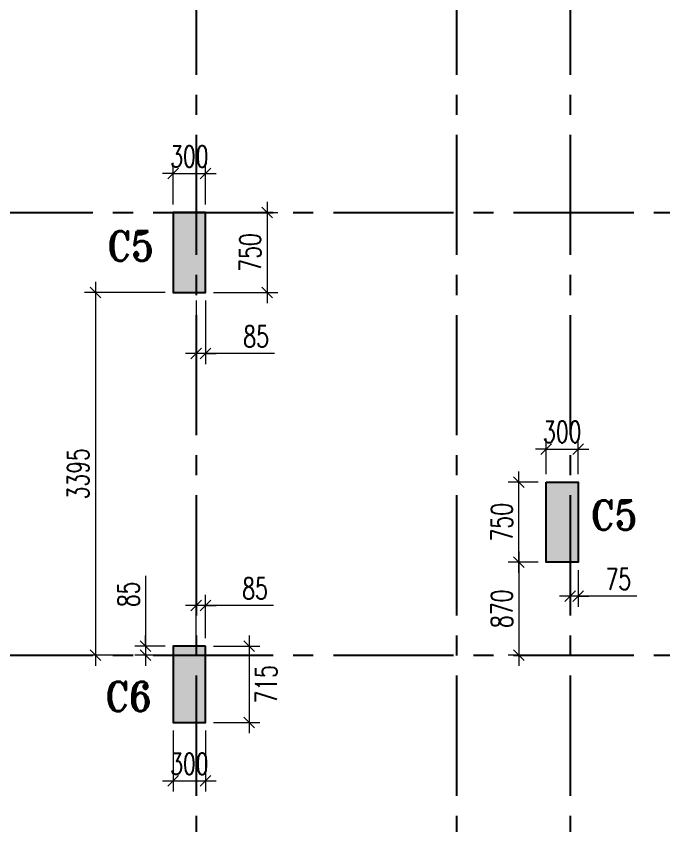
# Model space of a CAD drawing. Header units: millimetres. Extents: x 1123469 to 1752051, y -126924 to 196924.
# Drawn here: x 1372726 to 1378785, y -34446 to -26813 of the extents above; entities that cross this region are included whole.
import ezdxf

# ---------------------------------------------------------------- set-up
doc = ezdxf.new("R2010")
doc.units = ezdxf.units.MM
doc.header["$LTSCALE"] = 500
doc.header["$MEASUREMENT"] = 0
doc.header["$PDMODE"] = 34
for name, pattern in [('CONTINOUS', [0]), ('DASHDOT', [1, 0.5, -0.25, 0, -0.25]), ('Site$0$CENTER2', [1.125, 0.75, -0.125, 0.125, -0.125])]:
    doc.linetypes.add(name, pattern=pattern)
doc.layers.get('Defpoints').update_dxf_attribs({"lineweight": 0})
for name, color, linetype, lineweight in [('COL. NO.', 1, 'DASHDOT', 15), ('CUT OUT', 1, 'Continuous', 13), ('dim-M', 1, 'Continuous', 15), ('TOWER COL HATCH', 253, 'Continuous', 20)]:
    doc.layers.add(name, color=color, linetype=linetype, lineweight=lineweight)
for name, color, linetype in [('GLASS', 5, 'Continuous'), ('GRID', 7, 'Continuous'), ('TOWER AREA COLUMN.', 6, 'Continuous')]:
    doc.layers.add(name, color=color, linetype=linetype)
doc.styles.add('2MM', font='romans.shx', dxfattribs={"width": 0.7})
doc.styles.add('ROMANT', font='romant__.ttf', dxfattribs={"width": 0.9, "height": 600})
doc.dimstyles.new('RAJESH', dxfattribs={"dimtxt": 200, "dimasz": 180, "dimexe": 100, "dimexo": 250, "dimgap": 50, "dimtad": 2, "dimdec": 0, "dimzin": 1, "dimdsep": 46, "dimtxsty": '2MM', "dimblk": 'OBLIQUE', "dimcen": 0, "dimdle": 100, "dimclrd": 1, "dimclre": 1, "dimclrt": 3, "dimadec": 0, "dimazin": 0, "dimtfac": 1, "dimtdec": 0, "dimtix": 1, "dimtmove": 2, "dimatfit": 3, "dimfxl": 1, "dimtolj": 1, "dimlwd": -1, "dimarcsym": 0})

# ---------------------------------------------------------------- blocks, each defined once
blk = doc.blocks.new('EEE')
at = {"layer": 'GRID', "color": 16, "linetype": 'Site$0$CENTER2', "ltscale": 3}
for points in [[(1374410.6, 258923.2), (1374410.6, 223711.9)], [(1376845.6, 258923.2), (1376845.6, 223711.9)], [(1377910.6, 258923.2), (1377910.6, 223711.9)], [(1363880.9, 229508.8), (1442964.5, 229508.8)], [(1363880.9, 225363.8), (1442964.5, 225363.8)]]:
    blk.add_lwpolyline(points, dxfattribs=at)
blk = doc.blocks.new('3tgra')
at = {"layer": 'TOWER COL HATCH'}
h = blk.add_hatch(color=253, dxfattribs=at)
h.dxf.hatch_style = 1
h.paths.add_polyline_path([(1374495.6, 68966.8), (1374195.6, 68966.8), (1374195.6, 68216.8), (1374495.6, 68216.8)])
h = blk.add_hatch(color=253, dxfattribs=at)
h.dxf.hatch_style = 1
h.paths.add_polyline_path([(1377685.6, 66441.8), (1377985.6, 66441.8), (1377985.6, 65691.8), (1377685.6, 65691.8)])
h = blk.add_hatch(color=253, dxfattribs=at)
h.dxf.hatch_style = 1
h.paths.add_polyline_path([(1374495.6, 64906.8), (1374195.6, 64906.8), (1374195.6, 64191.8), (1374495.6, 64191.8)])
at = {"layer": 'TOWER AREA COLUMN.', "color": 4}
for points in [[(1374495.6, 68966.8), (1374195.6, 68966.8), (1374195.6, 68216.8), (1374495.6, 68216.8)], [(1377685.6, 66441.8), (1377985.6, 66441.8), (1377985.6, 65691.8), (1377685.6, 65691.8)], [(1374495.6, 64906.8), (1374195.6, 64906.8), (1374195.6, 64191.8), (1374495.6, 64191.8)]]:
    blk.add_lwpolyline(points, close=True, dxfattribs=at)
blk = doc.blocks.new('_Oblique')
at = {"color": 0, "linetype": 'ByBlock', "lineweight": -2}
blk.add_line((-0.5, -0.5), (0.5, 0.5), dxfattribs=at)
blk = doc.blocks.new('*D1803')
at = {"layer": 'Defpoints', "color": 0, "ltscale": 100, "transparency": 16777216}
for p in [(1374495.6, 69331.1), (1374195.6, 68966.8), (1374495.6, 68966.8)]:
    blk.add_point(p, dxfattribs=at)
at = {"layer": 'dim-M', "color": 1, "lineweight": -2, "ltscale": 100, "transparency": 16777216}
for p, q in [((1374195.6, 69041.8), (1374195.6, 69431.1)), ((1374495.6, 69041.8), (1374495.6, 69431.1))]:
    blk.add_line(p, q, dxfattribs=at)
at = {"layer": 'dim-M', "color": 1, "ltscale": 100, "transparency": 16777216}
for p, q in [((1374195.6, 69331.1), (1374095.6, 69331.1)), ((1374195.6, 69331.1), (1374495.6, 69331.1)), ((1374495.6, 69331.1), (1374595.6, 69331.1))]:
    blk.add_line(p, q, dxfattribs=at)
at = {"layer": 'dim-M', "color": 1, "ltscale": 100, "transparency": 16777216, "xscale": 100, "yscale": 100, "zscale": 100}
blk.add_blockref('_Oblique', (1374195.6, 69331.1), dxfattribs=at)
at = {"layer": 'dim-M', "color": 1, "ltscale": 100, "transparency": 16777216, "xscale": 100, "yscale": 100, "zscale": 100, "rotation": 180}
blk.add_blockref('_Oblique', (1374495.6, 69331.1), dxfattribs=at)
at = {"layer": 'dim-M', "color": 3, "ltscale": 100, "transparency": 16777216, "insert": (1374345.6, 69491.1), "char_height": 200, "attachment_point": 5, "style": '2MM'}
blk.add_mtext('\\A1;300', dxfattribs=at)
blk = doc.blocks.new('*D1804')
at = {"layer": 'Defpoints', "color": 0, "ltscale": 100, "transparency": 16777216}
for p in [(1374495.6, 68966.8), (1374495.6, 68216.8), (1375073.9, 68216.8)]:
    blk.add_point(p, dxfattribs=at)
at = {"layer": 'dim-M', "color": 1, "ltscale": 100, "transparency": 16777216}
blk.add_line((1375073.9, 69066.8), (1375073.9, 68116.8), dxfattribs=at)
at = {"layer": 'dim-M', "color": 1, "lineweight": -2, "ltscale": 100, "transparency": 16777216}
for p, q in [((1374570.6, 68966.8), (1375173.9, 68966.8)), ((1374570.6, 68216.8), (1375173.9, 68216.8))]:
    blk.add_line(p, q, dxfattribs=at)
at = {"layer": 'dim-M', "color": 1, "ltscale": 100, "transparency": 16777216, "xscale": 100, "yscale": 100, "zscale": 100}
for p, rotation in [((1375073.9, 68966.8), 90), ((1375073.9, 68216.8), 270)]:
    blk.add_blockref('_Oblique', p, dxfattribs=dict(at, rotation=rotation))
at = {"layer": 'dim-M', "color": 3, "ltscale": 100, "transparency": 16777216, "insert": (1374913.9, 68591.8), "char_height": 200, "attachment_point": 5, "rotation": 90, "style": '2MM'}
blk.add_mtext('\\A1;750', dxfattribs=at)
blk = doc.blocks.new('*D1805')
at = {"layer": 'Defpoints', "color": 0, "ltscale": 100, "transparency": 16777216}
for p in [(1374195.6, 68216.8), (1373465.8, 64821.8), (1373720.1, 64821.8)]:
    blk.add_point(p, dxfattribs=at)
at = {"layer": 'dim-M', "color": 1, "ltscale": 100, "transparency": 16777216}
blk.add_line((1373465.8, 68316.8), (1373465.8, 64721.8), dxfattribs=at)
at = {"layer": 'dim-M', "color": 1, "lineweight": -2, "ltscale": 100, "transparency": 16777216}
for p, q in [((1374120.6, 68216.8), (1373365.8, 68216.8)), ((1373645.1, 64821.8), (1373365.8, 64821.8))]:
    blk.add_line(p, q, dxfattribs=at)
at = {"layer": 'dim-M', "color": 1, "ltscale": 100, "transparency": 16777216, "xscale": 100, "yscale": 100, "zscale": 100}
for p, rotation in [((1373465.8, 68216.8), 90), ((1373465.8, 64821.8), 270)]:
    blk.add_blockref('_Oblique', p, dxfattribs=dict(at, rotation=rotation))
at = {"layer": 'dim-M', "color": 3, "ltscale": 100, "transparency": 16777216, "insert": (1373305.8, 66519.3), "char_height": 200, "attachment_point": 5, "rotation": 90, "style": '2MM'}
blk.add_mtext('\\A1;3395', dxfattribs=at)
blk = doc.blocks.new('*D1806')
at = {"layer": 'Defpoints', "color": 0, "ltscale": 100, "transparency": 16777216}
for p in [(1374410.6, 68216.8), (1374495.6, 68216.8), (1374410.6, 67646.3)]:
    blk.add_point(p, dxfattribs=at)
at = {"layer": 'dim-M', "color": 1, "lineweight": -2, "ltscale": 100, "transparency": 16777216}
for p, q in [((1374410.6, 68141.8), (1374410.6, 67546.3)), ((1374495.6, 68141.8), (1374495.6, 67546.3))]:
    blk.add_line(p, q, dxfattribs=at)
at = {"layer": 'dim-M', "color": 1, "ltscale": 100, "transparency": 16777216}
for p, q in [((1374410.6, 67646.3), (1374310.6, 67646.3)), ((1374495.6, 67646.3), (1374410.6, 67646.3)), ((1374495.6, 67646.3), (1374410.6, 67646.3)), ((1374495.6, 67646.3), (1374595.6, 67646.3)), ((1375143.8, 67646.3), (1374495.6, 67646.3))]:
    blk.add_line(p, q, dxfattribs=at)
at = {"layer": 'dim-M', "color": 1, "ltscale": 100, "transparency": 16777216, "xscale": 100, "yscale": 100, "zscale": 100}
blk.add_blockref('_Oblique', (1374410.6, 67646.3), dxfattribs=at)
at = {"layer": 'dim-M', "color": 1, "ltscale": 100, "transparency": 16777216, "xscale": 100, "yscale": 100, "zscale": 100, "rotation": 180}
blk.add_blockref('_Oblique', (1374495.6, 67646.3), dxfattribs=at)
at = {"layer": 'dim-M', "color": 3, "ltscale": 100, "transparency": 16777216, "insert": (1374970.5, 67806.3), "char_height": 200, "attachment_point": 5, "style": '2MM'}
blk.add_mtext('\\A1;85', dxfattribs=at)
blk = doc.blocks.new('*D1817')
at = {"layer": 'Defpoints', "color": 0, "ltscale": 100, "transparency": 16777216}
for p in [(1374195.6, 64191.8), (1374495.6, 64191.8), (1374495.6, 63645.9)]:
    blk.add_point(p, dxfattribs=at)
at = {"layer": 'dim-M', "color": 1, "lineweight": -2, "ltscale": 100, "transparency": 16777216}
for p, q in [((1374195.6, 64116.8), (1374195.6, 63545.9)), ((1374495.6, 64116.8), (1374495.6, 63545.9))]:
    blk.add_line(p, q, dxfattribs=at)
at = {"layer": 'dim-M', "color": 1, "ltscale": 100, "transparency": 16777216}
blk.add_line((1374095.6, 63645.9), (1374595.6, 63645.9), dxfattribs=at)
at = {"layer": 'dim-M', "color": 1, "ltscale": 100, "transparency": 16777216, "xscale": 100, "yscale": 100, "zscale": 100, "rotation": 180}
blk.add_blockref('_Oblique', (1374195.6, 63645.9), dxfattribs=at)
at = {"layer": 'dim-M', "color": 1, "ltscale": 100, "transparency": 16777216, "xscale": 100, "yscale": 100, "zscale": 100}
blk.add_blockref('_Oblique', (1374495.6, 63645.9), dxfattribs=at)
at = {"layer": 'dim-M', "color": 3, "ltscale": 100, "transparency": 16777216, "insert": (1374345.6, 63805.9), "char_height": 200, "attachment_point": 5, "style": '2MM'}
blk.add_mtext('\\A1;300', dxfattribs=at)
blk = doc.blocks.new('*D1818')
at = {"layer": 'Defpoints', "color": 0, "ltscale": 100, "transparency": 16777216}
for p in [(1374495.6, 64906.8), (1374495.6, 64191.8), (1374904.2, 64191.8)]:
    blk.add_point(p, dxfattribs=at)
at = {"layer": 'dim-M', "color": 1, "ltscale": 100, "transparency": 16777216}
blk.add_line((1374904.2, 65006.8), (1374904.2, 64091.8), dxfattribs=at)
at = {"layer": 'dim-M', "color": 1, "lineweight": -2, "ltscale": 100, "transparency": 16777216}
for p, q in [((1374570.6, 64906.8), (1375004.2, 64906.8)), ((1374570.6, 64191.8), (1375004.2, 64191.8))]:
    blk.add_line(p, q, dxfattribs=at)
at = {"layer": 'dim-M', "color": 1, "ltscale": 100, "transparency": 16777216, "xscale": 100, "yscale": 100, "zscale": 100}
for p, rotation in [((1374904.2, 64906.8), 90), ((1374904.2, 64191.8), 270)]:
    blk.add_blockref('_Oblique', p, dxfattribs=dict(at, rotation=rotation))
at = {"layer": 'dim-M', "color": 3, "ltscale": 100, "transparency": 16777216, "insert": (1375064.2, 64549.3), "char_height": 200, "attachment_point": 5, "rotation": 90, "style": '2MM'}
blk.add_mtext('\\A1;715', dxfattribs=at)
blk = doc.blocks.new('*D1819')
at = {"layer": 'Defpoints', "color": 0, "ltscale": 100, "transparency": 16777216}
for p in [(1374410.6, 65286.3), (1374410.6, 64906.8), (1374495.6, 64906.8)]:
    blk.add_point(p, dxfattribs=at)
at = {"layer": 'dim-M', "color": 1, "lineweight": -2, "ltscale": 100, "transparency": 16777216}
for p, q in [((1374410.6, 64981.8), (1374410.6, 65386.3)), ((1374495.6, 64981.8), (1374495.6, 65386.3))]:
    blk.add_line(p, q, dxfattribs=at)
at = {"layer": 'dim-M', "color": 1, "ltscale": 100, "transparency": 16777216}
for p, q in [((1374410.6, 65286.3), (1374310.6, 65286.3)), ((1374495.6, 65286.3), (1374410.6, 65286.3)), ((1374495.6, 65286.3), (1374410.6, 65286.3)), ((1374495.6, 65286.3), (1374595.6, 65286.3)), ((1375134, 65286.3), (1374495.6, 65286.3))]:
    blk.add_line(p, q, dxfattribs=at)
at = {"layer": 'dim-M', "color": 1, "ltscale": 100, "transparency": 16777216, "xscale": 100, "yscale": 100, "zscale": 100}
blk.add_blockref('_Oblique', (1374410.6, 65286.3), dxfattribs=at)
at = {"layer": 'dim-M', "color": 1, "ltscale": 100, "transparency": 16777216, "xscale": 100, "yscale": 100, "zscale": 100, "rotation": 180}
blk.add_blockref('_Oblique', (1374495.6, 65286.3), dxfattribs=at)
at = {"layer": 'dim-M', "color": 3, "ltscale": 100, "transparency": 16777216, "insert": (1374960.6, 65446.3), "char_height": 200, "attachment_point": 5, "style": '2MM'}
blk.add_mtext('\\A1;85', dxfattribs=at)
blk = doc.blocks.new('*D1820')
at = {"layer": 'Defpoints', "color": 0, "ltscale": 100, "transparency": 16777216}
for p in [(1374195.6, 64906.8), (1373936.5, 64821.8), (1374195.6, 64821.8)]:
    blk.add_point(p, dxfattribs=at)
at = {"layer": 'dim-M', "color": 1, "ltscale": 100, "transparency": 16777216}
for p, q in [((1373936.5, 65564.6), (1373936.5, 64906.8)), ((1373936.5, 64906.8), (1373936.5, 65006.8)), ((1373936.5, 64906.8), (1373936.5, 64821.8)), ((1373936.5, 64906.8), (1373936.5, 64821.8)), ((1373936.5, 64821.8), (1373936.5, 64721.8))]:
    blk.add_line(p, q, dxfattribs=at)
at = {"layer": 'dim-M', "color": 1, "lineweight": -2, "ltscale": 100, "transparency": 16777216}
for p, q in [((1374120.6, 64906.8), (1373836.5, 64906.8)), ((1374120.6, 64821.8), (1373836.5, 64821.8))]:
    blk.add_line(p, q, dxfattribs=at)
at = {"layer": 'dim-M', "color": 1, "ltscale": 100, "transparency": 16777216, "xscale": 100, "yscale": 100, "zscale": 100}
for p, rotation in [((1373936.5, 64906.8), 270), ((1373936.5, 64821.8), 90)]:
    blk.add_blockref('_Oblique', p, dxfattribs=dict(at, rotation=rotation))
at = {"layer": 'dim-M', "color": 3, "ltscale": 100, "transparency": 16777216, "insert": (1373776.5, 65391.3), "char_height": 200, "attachment_point": 5, "rotation": 90, "style": '2MM'}
blk.add_mtext('\\A1;85', dxfattribs=at)
blk = doc.blocks.new('*D1821')
at = {"layer": 'Defpoints', "color": 0, "ltscale": 100, "transparency": 16777216}
for p in [(1377985.6, 66751.5), (1377685.6, 66441.8), (1377985.6, 66441.8)]:
    blk.add_point(p, dxfattribs=at)
at = {"layer": 'dim-M', "color": 1, "lineweight": -2, "ltscale": 100, "transparency": 16777216}
for p, q in [((1377685.6, 66516.8), (1377685.6, 66851.5)), ((1377985.6, 66516.8), (1377985.6, 66851.5))]:
    blk.add_line(p, q, dxfattribs=at)
at = {"layer": 'dim-M', "color": 1, "ltscale": 100, "transparency": 16777216}
for p, q in [((1377685.6, 66751.5), (1377585.6, 66751.5)), ((1377685.6, 66751.5), (1377985.6, 66751.5)), ((1377985.6, 66751.5), (1378085.6, 66751.5))]:
    blk.add_line(p, q, dxfattribs=at)
at = {"layer": 'dim-M', "color": 1, "ltscale": 100, "transparency": 16777216, "xscale": 100, "yscale": 100, "zscale": 100}
blk.add_blockref('_Oblique', (1377685.6, 66751.5), dxfattribs=at)
at = {"layer": 'dim-M', "color": 1, "ltscale": 100, "transparency": 16777216, "xscale": 100, "yscale": 100, "zscale": 100, "rotation": 180}
blk.add_blockref('_Oblique', (1377985.6, 66751.5), dxfattribs=at)
at = {"layer": 'dim-M', "color": 3, "ltscale": 100, "transparency": 16777216, "insert": (1377835.6, 66911.5), "char_height": 200, "attachment_point": 5, "style": '2MM'}
blk.add_mtext('\\A1;300', dxfattribs=at)
blk = doc.blocks.new('*D1822')
at = {"layer": 'Defpoints', "color": 0, "ltscale": 100, "transparency": 16777216}
for p in [(1377429.3, 66441.8), (1377685.6, 66441.8), (1377685.6, 65691.8)]:
    blk.add_point(p, dxfattribs=at)
at = {"layer": 'dim-M', "color": 1, "ltscale": 100, "transparency": 16777216}
blk.add_line((1377429.3, 65591.8), (1377429.3, 66541.8), dxfattribs=at)
at = {"layer": 'dim-M', "color": 1, "lineweight": -2, "ltscale": 100, "transparency": 16777216}
for p, q in [((1377610.6, 66441.8), (1377329.3, 66441.8)), ((1377610.6, 65691.8), (1377329.3, 65691.8))]:
    blk.add_line(p, q, dxfattribs=at)
at = {"layer": 'dim-M', "color": 1, "ltscale": 100, "transparency": 16777216, "xscale": 100, "yscale": 100, "zscale": 100}
for p, rotation in [((1377429.3, 66441.8), 90), ((1377429.3, 65691.8), 270)]:
    blk.add_blockref('_Oblique', p, dxfattribs=dict(at, rotation=rotation))
at = {"layer": 'dim-M', "color": 3, "ltscale": 100, "transparency": 16777216, "insert": (1377269.3, 66066.8), "char_height": 200, "attachment_point": 5, "rotation": 90, "style": '2MM'}
blk.add_mtext('\\A1;750', dxfattribs=at)
blk = doc.blocks.new('*D1823')
at = {"layer": 'Defpoints', "color": 0, "ltscale": 100, "transparency": 16777216}
for p in [(1377685.6, 65691.8), (1377429.3, 64821.8), (1377685.6, 64821.8)]:
    blk.add_point(p, dxfattribs=at)
at = {"layer": 'dim-M', "color": 1, "ltscale": 100, "transparency": 16777216}
blk.add_line((1377429.3, 65791.8), (1377429.3, 64721.8), dxfattribs=at)
at = {"layer": 'dim-M', "color": 1, "lineweight": -2, "ltscale": 100, "transparency": 16777216}
for p, q in [((1377610.6, 65691.8), (1377329.3, 65691.8)), ((1377610.6, 64821.8), (1377329.3, 64821.8))]:
    blk.add_line(p, q, dxfattribs=at)
at = {"layer": 'dim-M', "color": 1, "ltscale": 100, "transparency": 16777216, "xscale": 100, "yscale": 100, "zscale": 100}
for p, rotation in [((1377429.3, 65691.8), 90), ((1377429.3, 64821.8), 270)]:
    blk.add_blockref('_Oblique', p, dxfattribs=dict(at, rotation=rotation))
at = {"layer": 'dim-M', "color": 3, "ltscale": 100, "transparency": 16777216, "insert": (1377269.3, 65256.8), "char_height": 200, "attachment_point": 5, "rotation": 90, "style": '2MM'}
blk.add_mtext('\\A1;870', dxfattribs=at)
blk = doc.blocks.new('*D1824')
at = {"layer": 'Defpoints', "color": 0, "ltscale": 100, "transparency": 16777216}
for p in [(1377910.6, 65691.8), (1377985.6, 65691.8), (1377910.6, 65374.5)]:
    blk.add_point(p, dxfattribs=at)
at = {"layer": 'dim-M', "color": 1, "lineweight": -2, "ltscale": 100, "transparency": 16777216}
for p, q in [((1377910.6, 65616.8), (1377910.6, 65274.5)), ((1377985.6, 65616.8), (1377985.6, 65274.5))]:
    blk.add_line(p, q, dxfattribs=at)
at = {"layer": 'dim-M', "color": 1, "ltscale": 100, "transparency": 16777216}
for p, q in [((1377910.6, 65374.5), (1377810.6, 65374.5)), ((1377985.6, 65374.5), (1377910.6, 65374.5)), ((1377985.6, 65374.5), (1377910.6, 65374.5)), ((1377985.6, 65374.5), (1378085.6, 65374.5)), ((1378534.1, 65374.5), (1377985.6, 65374.5))]:
    blk.add_line(p, q, dxfattribs=at)
at = {"layer": 'dim-M', "color": 1, "ltscale": 100, "transparency": 16777216, "xscale": 100, "yscale": 100, "zscale": 100}
blk.add_blockref('_Oblique', (1377910.6, 65374.5), dxfattribs=at)
at = {"layer": 'dim-M', "color": 1, "ltscale": 100, "transparency": 16777216, "xscale": 100, "yscale": 100, "zscale": 100, "rotation": 180}
blk.add_blockref('_Oblique', (1377985.6, 65374.5), dxfattribs=at)
at = {"layer": 'dim-M', "color": 3, "ltscale": 100, "transparency": 16777216, "insert": (1378360.8, 65534.5), "char_height": 200, "attachment_point": 5, "style": '2MM'}
blk.add_mtext('\\A1;75', dxfattribs=at)
blk = doc.blocks.new('G012')
at = {"layer": 'COL. NO.', "color": 4, "linetype": 'CONTINOUS', "style": 'ROMANT', "width": 0.9}
for s, p in [('C5', (1373578.1, 68514.9, 0)), ('C5', (1378104.4, 65996, 0)), ('C6', (1373559.2, 64298.3, 0))]:
    blk.add_text(s, height=275, dxfattribs=at).set_placement(p)
at = {"layer": 'dim-M', "ltscale": 100}
for base, p1, p2, picture, middle in [((1374495.6, 69331.1), (1374195.6, 68966.8), (1374495.6, 68966.8), '*D1803', (1374345.6, 69491.1)), ((1377985.6, 66751.5), (1377685.6, 66441.8), (1377985.6, 66441.8), '*D1821', (1377835.6, 66911.5))]:
    dim = blk.add_linear_dim(base=base, p1=p1, p2=p2, dimstyle='RAJESH', override={"dimasz": 100, "dimexo": 75, "dimgap": 60, "dimtmove": 1}, dxfattribs=at)
    dim.commit()
    dim.dimension.update_dxf_attribs({"geometry": picture, "text_midpoint": middle})
for base, p1, p2, picture, middle in [((1375073.9, 68216.8), (1374495.6, 68966.8), (1374495.6, 68216.8), '*D1804', (1375073.9, 68591.8)), ((1373936.5, 64821.8), (1374195.6, 64906.8), (1374195.6, 64821.8), '*D1820', (1374022, 65391.3))]:
    dim = blk.add_linear_dim(base=base, p1=p1, p2=p2, angle=90, dimstyle='RAJESH', override={"dimasz": 100, "dimexo": 75, "dimgap": 60, "dimtmove": 1}, dxfattribs=at)
    dim.commit()
    dim.dimension.update_dxf_attribs({"geometry": picture, "text_midpoint": middle, "dimtype": 128})
for base, p1, p2, picture, middle in [((1373465.8, 64821.8), (1374195.6, 68216.8), (1373720.1, 64821.8), '*D1805', (1373305.8, 66519.3)), ((1377429.3, 66441.8), (1377685.6, 65691.8), (1377685.6, 66441.8), '*D1822', (1377269.3, 66066.8)), ((1377429.3, 64821.8), (1377685.6, 65691.8), (1377685.6, 64821.8), '*D1823', (1377269.3, 65256.8)), ((1374904.2, 64191.8), (1374495.6, 64906.8), (1374495.6, 64191.8), '*D1818', (1375064.2, 64549.3))]:
    dim = blk.add_linear_dim(base=base, p1=p1, p2=p2, angle=90, dimstyle='RAJESH', override={"dimasz": 100, "dimexo": 75, "dimgap": 60, "dimtmove": 1}, dxfattribs=at)
    dim.commit()
    dim.dimension.update_dxf_attribs({"geometry": picture, "text_midpoint": middle})
for base, p1, p2, picture, middle in [((1374410.6, 67646.3), (1374495.6, 68216.8), (1374410.6, 68216.8), '*D1806', (1374970.5, 67618.7)), ((1377910.6, 65374.5), (1377985.6, 65691.8), (1377910.6, 65691.8), '*D1824', (1378360.8, 65294)), ((1374410.6, 65286.3), (1374495.6, 64906.8), (1374410.6, 64906.8), '*D1819', (1374960.6, 65228.5)), ((1374495.6, 63645.9), (1374195.6, 64191.8), (1374495.6, 64191.8), '*D1817', (1374345.6, 63645.9))]:
    dim = blk.add_linear_dim(base=base, p1=p1, p2=p2, dimstyle='RAJESH', override={"dimasz": 100, "dimexo": 75, "dimgap": 60, "dimtmove": 1}, dxfattribs=at)
    dim.commit()
    dim.dimension.update_dxf_attribs({"geometry": picture, "text_midpoint": middle, "dimtype": 128})

msp = doc.modelspace()

# ---------------------------------------------------------------- block references
at = {"layer": 'CUT OUT', "color": 4}
msp.add_blockref('3tgra', (0, -97615.5), dxfattribs=at)
at = {"layer": 'dim-M', "color": 4}
msp.add_blockref('G012', (0, -97615.5), dxfattribs=at)
at = {"layer": 'GLASS', "color": 4}
msp.add_blockref('EEE', (0, -258157.5), dxfattribs=at)

doc.saveas('drawing.dxf')
